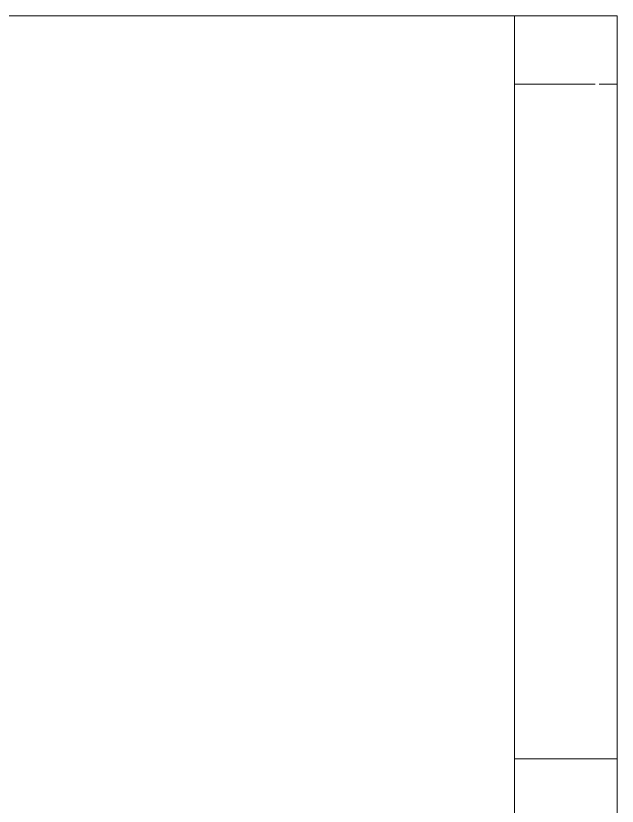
# Model space of a CAD drawing. Header units: millimetres. Extents: x 155927 to 295199, y -4084 to 97293.
# Drawn here: x 163979.3 to 164331.1, y 20774.4 to 21236.7 of the extents above; entities that cross this region are included whole.
import ezdxf

# ---------------------------------------------------------------- set-up
doc = ezdxf.new("R2010")
doc.units = ezdxf.units.MM
doc.header["$MEASUREMENT"] = 0
doc.layers.add('I-FURN', color=8, linetype='CONTINUOUS', lineweight=9)

msp = doc.modelspace()

# ---------------------------------------------------------------- linework, layer by layer
at = {"layer": 'I-FURN'}
for p, q in [((164331.14, 21236.71), (162931.14, 21236.71)), ((162931.14, 21236.71), (164331.14, 21236.71)), ((164271.14, 20802.08), (164271.14, 21236.71)), ((164271.14, 21236.71), (164271.14, 21196.71)), ((164331.14, 21236.71), (164271.14, 21236.71)), ((164331.14, 21236.71), (164271.14, 21236.71)), ((164331.14, 21196.71), (164331.14, 21236.71)), ((164331.14, 21236.71), (164331.14, 20802.08)), ((164331.14, 20436.71), (164331.14, 21236.71)), ((164331.14, 21236.71), (164331.14, 20436.71)), ((164271.14, 21196.71), (164271.14, 19676.71)), ((164318.24, 21196.71), (164271.14, 21196.71)), ((164318.24, 21196.71), (164271.14, 21196.71)), ((164331.14, 21196.71), (164320.56, 21196.71)), ((164331.14, 21196.71), (164320.56, 21196.71)), ((164331.14, 19676.71), (164331.14, 21196.71)), ((164271.14, 20671.71), (164271.14, 20802.08)), ((164331.14, 20802.08), (164271.14, 20802.08)), ((164331.14, 20802.08), (164271.14, 20802.08)), ((164331.14, 20802.08), (164331.14, 20671.71))]:
    msp.add_line(p, q, dxfattribs=at)

doc.saveas('drawing.dxf')
